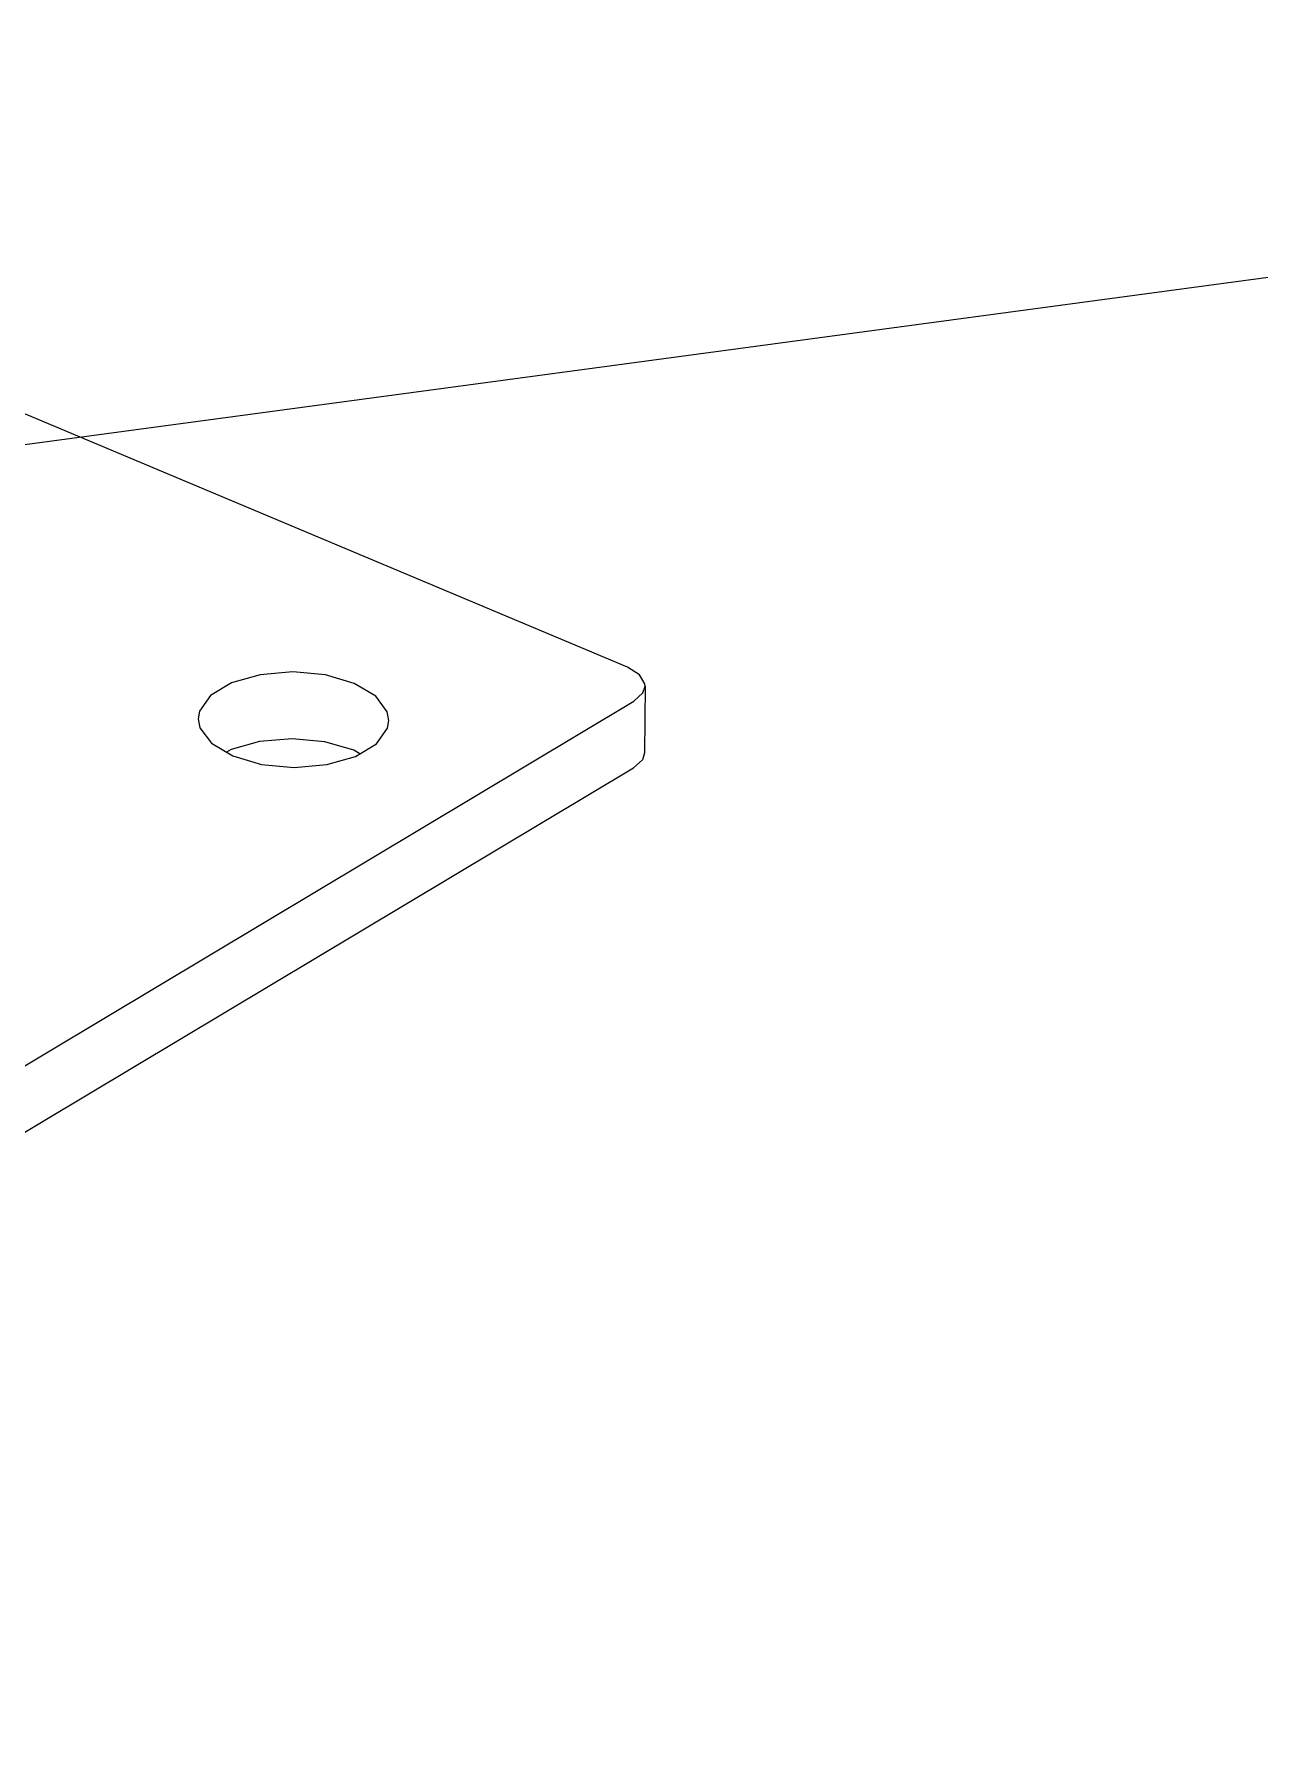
# Model space of a CAD drawing. Header units: millimetres. Extents: x 0 to 841, y 0 to 594.
# Drawn here: x 637.23 to 649.95, y 215.65 to 233.29 of the extents above; entities that cross this region are included whole.
import ezdxf

# ---------------------------------------------------------------- set-up
doc = ezdxf.new("R2010")
doc.units = ezdxf.units.MM
doc.header["$LTSCALE"] = 46.255
doc.layers.get('0').update_dxf_attribs({"linetype": 'CONTINUOUS'})
doc.layers.add('ASSEM_MEM', color=7, linetype='CONTINUOUS')
doc.styles.get("Standard").update_dxf_attribs({"font": 'txt', "width": 0.8})
doc.dimstyles.get("Standard").update_dxf_attribs({"dimtxt": 3, "dimasz": 2.1, "dimexe": 2, "dimexo": 1, "dimtad": 1, "dimzin": 0, "dimdsep": 46, "dimtxsty": 'STANDARD', "dimblk": '_FILLED', "dimblk1": '_FILLED', "dimblk2": '_FILLED', "dimcen": 0.09, "dimazin": 0, "dimtol": 1, "dimtp": 0.01, "dimtm": 0.01, "dimtfac": 1, "dimtofl": 0, "dimtmove": 0, "dimatfit": 3, "dimldrblk": '_FILLED', "dimfxl": 1, "dimtolj": 1, "dimtzin": 0, "dimarcsym": 0})

# ---------------------------------------------------------------- blocks, each defined once
blk = doc.blocks.new('_FILLED')
at = {"color": 0, "linetype": 'BYBLOCK'}
blk.add_solid([(0, 0), (-1, 0.1667), (-1, -0.1667)], dxfattribs=at)

msp = doc.modelspace()

# ---------------------------------------------------------------- linework, layer by layer
at = {"layer": 'ASSEM_MEM', "color": 7, "linetype": 'CONTINUOUS'}
for p, q in [((643.395, 226.719), (636.972, 229.418)), ((643.576, 226.524), (643.57, 225.831)), ((589.949, 194.359), (643.461, 226.366)), ((640.615, 225.821), (640.551, 225.859)), ((589.943, 193.666), (643.455, 225.674))]:
    msp.add_line(p, q, dxfattribs=at)
for points in [[(640.557, 226.552), (640.258, 226.639), (639.919, 226.67), (639.581, 226.641), (639.284, 226.556), (639.065, 226.425), (638.95, 226.264), (638.936, 226.184)], [(643.576, 226.523), (643.574, 226.548), (643.518, 226.642), (643.395, 226.719)], [(640.916, 226.166), (640.9, 226.258), (640.78, 226.42), (640.557, 226.552)], [(643.461, 226.366), (643.554, 226.452), (643.576, 226.523)], [(638.936, 226.184), (638.953, 226.092), (639.073, 225.93), (639.296, 225.798)], [(639.296, 225.798), (639.595, 225.711), (639.934, 225.68), (640.272, 225.709), (640.568, 225.794), (640.787, 225.925), (640.902, 226.086), (640.916, 226.166)], [(640.551, 225.859), (640.252, 225.946), (639.912, 225.977), (639.574, 225.949)], [(639.574, 225.949), (639.278, 225.864), (639.232, 225.836)], [(643.57, 225.831), (643.548, 225.759), (643.455, 225.674)]]:
    msp.add_lwpolyline(points, dxfattribs=at)

# ---------------------------------------------------------------- leaders
at = {"color": 7, "linetype": 'CONTINUOUS'}
msp.add_leader([(617.389, 226.374), (668.794, 233.294)], dimstyle='STANDARD', override={"dimtad": 0, "dimldrblk": 'DOT'}, dxfattribs=at)

doc.saveas('drawing.dxf')
